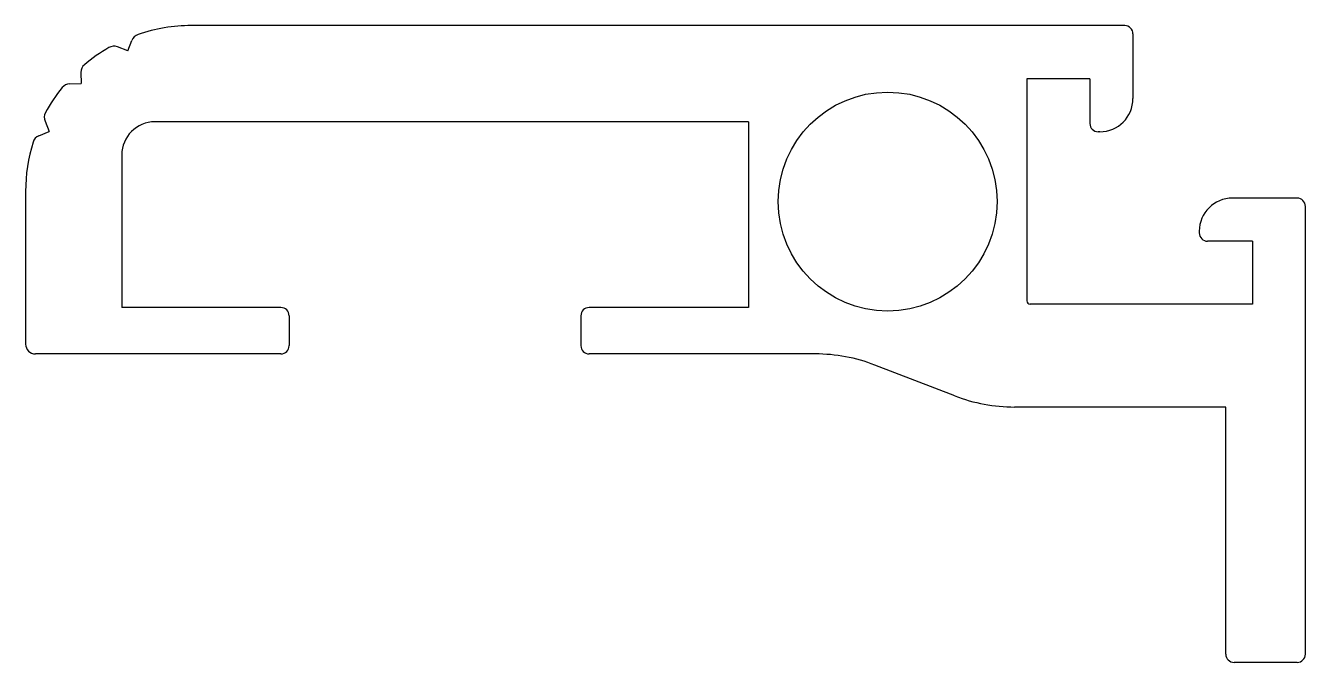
# Model space of a CAD drawing. Extents: x 2948.1 to 2986.7, y 1587.5 to 1606.7.
import ezdxf

# ---------------------------------------------------------------- set-up
doc = ezdxf.new("R2010")
doc.units = 0
doc.layers.get('0').update_dxf_attribs({"linetype": 'CONTINUOUS'})

msp = doc.modelspace()

# ---------------------------------------------------------------- linework, layer by layer
for p, q in [((2981.26, 1606.707), (2953.11, 1606.707)), ((2951.198, 1605.946), (2951.316, 1606.262)), ((2981.51, 1606.457), (2981.51, 1604.507)), ((2951.198, 1605.946), (2950.878, 1606.066)), ((2949.779, 1605.294), (2949.784, 1604.957)), ((2978.31, 1605.107), (2978.31, 1598.407)), ((2980.21, 1605.107), (2978.31, 1605.107)), ((2980.21, 1605.107), (2980.21, 1603.757)), ((2949.441, 1604.951), (2949.784, 1604.957)), ((2948.508, 1603.383), (2948.826, 1603.514)), ((2948.697, 1603.825), (2948.826, 1603.514)), ((2969.91, 1603.807), (2952.01, 1603.807)), ((2969.91, 1603.807), (2969.91, 1598.207)), ((2980.51, 1603.507), (2980.46, 1603.507)), ((2951.01, 1602.807), (2951.01, 1598.207)), ((2948.11, 1601.707), (2948.11, 1597.107)), ((2986.46, 1601.507), (2984.51, 1601.507)), ((2986.71, 1587.757), (2986.71, 1601.257)), ((2983.51, 1600.507), (2983.51, 1600.457)), ((2985.11, 1600.207), (2983.76, 1600.207)), ((2985.11, 1600.207), (2985.11, 1598.307)), ((2955.808, 1598.207), (2951.01, 1598.207)), ((2969.91, 1598.207), (2965.108, 1598.207)), ((2985.11, 1598.307), (2978.41, 1598.307)), ((2956.058, 1597.957), (2956.058, 1597.057)), ((2964.858, 1597.957), (2964.858, 1597.057)), ((2955.808, 1596.807), (2948.41, 1596.807)), ((2971.926, 1596.807), (2965.108, 1596.807)), ((2976.137, 1595.542), (2973.725, 1596.472)), ((2984.31, 1595.207), (2977.936, 1595.207)), ((2984.31, 1587.757), (2984.31, 1595.207)), ((2986.46, 1587.507), (2984.56, 1587.507))]:
    msp.add_line(p, q)
msp.add_circle((2974.11, 1601.402), 3.3)
for centre, radius, start, end in [((2953.11, 1601.707), 5, 90, 108.7786), ((2981.26, 1606.457), 0.25, 0, 90), ((2951.597, 1606.157), 0.3, 108.7786, 159.508), ((2953.11, 1601.707), 5, 119.8268, 130.1677), ((2950.773, 1605.785), 0.3, 69.508, 119.8268), ((2950.079, 1605.299), 0.3, 130.1677, 180.9931), ((2953.11, 1601.707), 5, 141.2162, 151.6376), ((2949.446, 1604.651), 0.3, 90.9931, 141.2162), ((2980.51, 1604.507), 1, 270, 0), ((2948.974, 1603.94), 0.3, 151.6376, 202.4781), ((2952.01, 1602.807), 1, 90, 180), ((2980.46, 1603.757), 0.25, 180, 270), ((2953.11, 1601.707), 5, 162.6861, 180), ((2948.623, 1603.106), 0.3, 112.4781, 162.6861), ((2984.51, 1600.507), 1, 90, 180), ((2986.46, 1601.257), 0.25, 0, 90), ((2983.76, 1600.457), 0.25, 180, 270), ((2955.808, 1597.957), 0.25, 0, 90), ((2965.108, 1597.957), 0.25, 90, 180), ((2978.41, 1598.407), 0.1, 180, 270), ((2948.41, 1597.107), 0.3, 180, 270), ((2955.808, 1597.057), 0.25, 270, 360), ((2965.108, 1597.057), 0.25, 180, 270), ((2971.926, 1591.807), 5, 68.9108, 90), ((2977.936, 1600.207), 5, 248.9108, 270), ((2984.56, 1587.757), 0.25, 180, 270), ((2986.46, 1587.757), 0.25, 270, 0)]:
    msp.add_arc(centre, radius, start, end)

doc.saveas('drawing.dxf')
